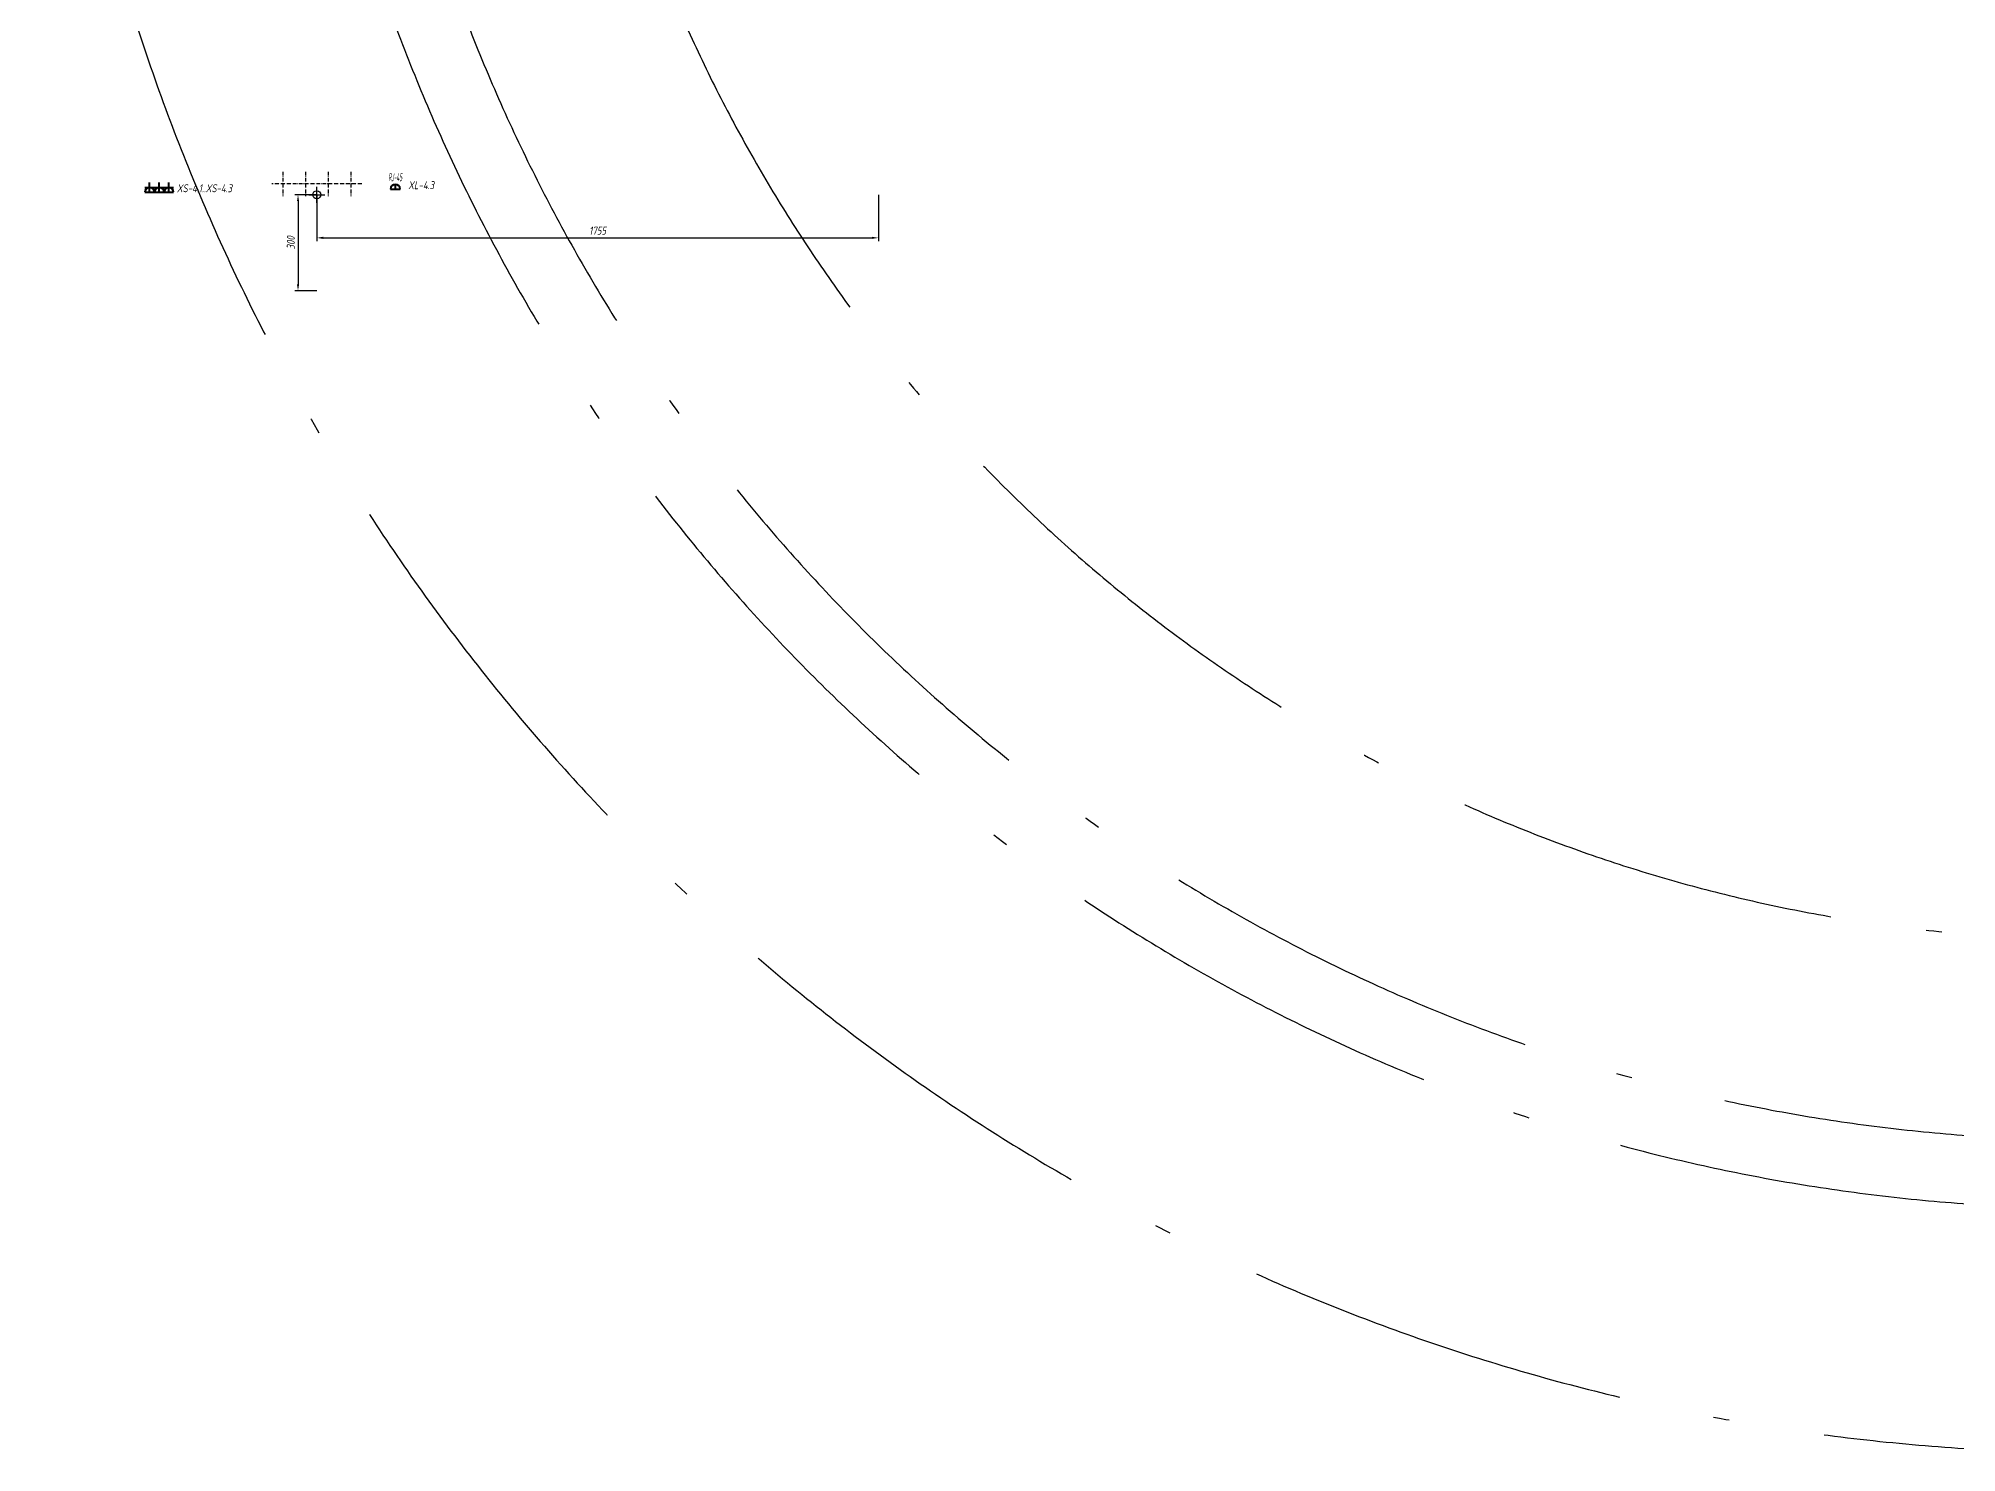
# Model space of a CAD drawing. Header units: millimetres. Extents: x -6448 to 27990, y -9331 to 32982.
# Drawn here: x -1287 to 4707, y -9331 to -4911 of the extents above; entities that cross this region are included whole.
import ezdxf
from ezdxf.enums import TextEntityAlignment as Align

# ---------------------------------------------------------------- set-up
doc = ezdxf.new("R2010")
doc.units = ezdxf.units.MM
doc.header["$PDMODE"] = 34
doc.header["$PDSIZE"] = 25
doc.linetypes.add('ACAD_ISO10W100', pattern=[18.5, 12, -3, 0.5, -3])
doc.layers.add('02 ЭОМ и СС', color=7, linetype='Continuous')
doc.layers.add('11 Привязка размеры', color=7, linetype='Continuous')
doc.layers.add('100 noprint', color=1, linetype='Continuous', plot=False)
doc.styles.get("Standard").update_dxf_attribs({"font": ''})
doc.styles.add('ГОСТ-ISOCPEUR', font='isocpeui.ttf', dxfattribs={"width": 0.8})
doc.styles.get('Standard').set_extended_font_data('Ubuntu')
doc.dimstyles.new('ISO-25', dxfattribs={"dimtxt": 2.5, "dimasz": 2.5, "dimexe": 1.25, "dimexo": 0.625, "dimtad": 1, "dimtxsty": 'Standard', "dimcen": 2.5, "dimadec": 0, "dimazin": 0, "dimtfac": 1, "dimtmove": 0, "dimatfit": 3, "dimfxl": 1, "dimarcsym": 0})

# ---------------------------------------------------------------- blocks, each defined once
blk = doc.blocks.new('розетка скрытая трехполюсная')
at = {"color": 0, "lineweight": -2}
for p, q in [((-1.5, 1.5), (1.5, 1.5)), ((-1.5, 0), (1.5, 0)), ((0, 0), (0, 3))]:
    blk.add_line(p, q, dxfattribs=at)
blk.add_arc((0, 0), 1.5, 0, 180, dxfattribs=at)
blk = doc.blocks.new('розетка RJ-45')
at = {"color": 0, "lineweight": -2}
for p, q in [((-1.5, 0), (1.5, 0)), ((0, 0), (0, 1.5))]:
    blk.add_line(p, q, dxfattribs=at)
blk.add_arc((0, 0), 1.5, 0, 180, dxfattribs=at)
at = {"color": 0, "lineweight": -2, "style": 'ГОСТ-ISOCPEUR', "width": 0.4}
blk.add_text('RJ-45', height=2.5, dxfattribs=at).set_placement((0, 2.5), align=Align.CENTER)
blk = doc.blocks.new('*D45')
at = {"layer": '11 Привязка размеры', "color": 0, "lineweight": -2, "transparency": 16777216}
for p, q in [((-417.2, -5399.4), (-417.2, -5544.1)), ((1337.8, -5399.4), (1337.8, -5544.1)), ((-397.2, -5534.1), (1317.8, -5534.1))]:
    blk.add_line(p, q, dxfattribs=at)
at = {"layer": '11 Привязка размеры', "color": 0, "transparency": 16777216}
for points in [[(-397.2, -5530.7), (-397.2, -5537.4), (-417.2, -5534.1)], [(1317.8, -5537.4), (1317.8, -5530.7), (1337.8, -5534.1)]]:
    blk.add_solid(points, dxfattribs=at)
at = {"layer": 'Defpoints', "color": 0, "transparency": 16777216}
for p in [(-417.2, -5399.4), (1337.8, -5399.4), (1337.8, -5534.1)]:
    blk.add_point(p, dxfattribs=at)
at = {"layer": '11 Привязка размеры', "color": 0, "transparency": 16777216, "insert": (460.3, -5511.6), "char_height": 25, "attachment_point": 5, "style": 'ГОСТ-ISOCPEUR'}
blk.add_mtext('1755', dxfattribs=at)
blk = doc.blocks.new('*D46')
at = {"layer": '11 Привязка размеры', "color": 0, "lineweight": -2, "transparency": 16777216}
for p, q in [((-417.2, -5399.4), (-485.9, -5399.4)), ((-475.9, -5419.4), (-475.9, -5679.4)), ((-417.2, -5699.4), (-485.9, -5699.4))]:
    blk.add_line(p, q, dxfattribs=at)
at = {"layer": '11 Привязка размеры', "color": 0, "transparency": 16777216}
for points in [[(-472.5, -5419.4), (-479.2, -5419.4), (-475.9, -5399.4)], [(-479.2, -5679.4), (-472.5, -5679.4), (-475.9, -5699.4)]]:
    blk.add_solid(points, dxfattribs=at)
at = {"layer": 'Defpoints', "color": 0, "transparency": 16777216}
for p in [(-417.2, -5399.4), (-475.9, -5699.4), (-417.2, -5699.4)]:
    blk.add_point(p, dxfattribs=at)
at = {"layer": '11 Привязка размеры', "color": 0, "transparency": 16777216, "insert": (-498.4, -5549.7), "char_height": 25, "attachment_point": 5, "rotation": 90, "style": 'ГОСТ-ISOCPEUR'}
blk.add_mtext('300', dxfattribs=at)

msp = doc.modelspace()

# ---------------------------------------------------------------- linework, layer by layer
at = {"layer": '100 noprint', "color": 1, "linetype": 'ACAD_ISO10W100', "lineweight": -2, "ltscale": 100}
for points in [[(11576.2, 10380.1), (11576.2, -2899.4, -1), (-1287.2, -2899.4)], [(10812.7, 10380.1), (10812.7, -2899.4, -1), (-523.7, -2899.4)], [(10599.7, 10380.1), (10599.7, -2899.4, -1), (-310.7, -2899.4)], [(9972.1, 10380.1), (9972.1, -2899.4, -1), (316.9, -2899.4)]]:
    msp.add_lwpolyline(points, format="xyb", dxfattribs=at)
at = {"layer": '11 Привязка размеры', "linetype": 'ACAD_ISO10W100'}
for p, q in [((-523.7, -5327.5), (-523.7, -5403.3)), ((-523.7, -5327.5), (-523.7, -5403.3)), ((-452.7, -5327.5), (-452.7, -5403.3)), ((-452.7, -5327.5), (-452.7, -5403.3)), ((-381.7, -5327.5), (-381.7, -5403.3)), ((-381.7, -5327.5), (-381.7, -5403.3)), ((-310.7, -5327.5), (-310.7, -5403.3)), ((-310.7, -5327.5), (-310.7, -5403.3)), ((-276.7, -5365.4), (-557.7, -5365.4)), ((-276.7, -5365.4), (-557.7, -5365.4))]:
    msp.add_line(p, q, dxfattribs=at)
at = {"layer": '11 Привязка размеры', "lineweight": -2}
msp.add_point((-417.2, -5399.4), dxfattribs=at)
msp.add_point((-417.2, -5399.4), dxfattribs=at)

# ---------------------------------------------------------------- block references
at = {"layer": '02 ЭОМ и СС', "color": 6, "lineweight": 40, "xscale": 10, "yscale": 10, "zscale": 10}
msp.add_blockref('розетка RJ-45', (-171.7, -5382), dxfattribs=at)
at = {"layer": '02 ЭОМ и СС', "color": 1, "lineweight": 40, "xscale": 10, "yscale": 10, "zscale": 10}
for p in [(-939.5, -5391.6), (-909.5, -5391.6), (-879.5, -5391.6)]:
    msp.add_blockref('розетка скрытая трехполюсная', p, dxfattribs=at)

# ---------------------------------------------------------------- texts
at = {"layer": '02 ЭОМ и СС', "linetype": 'Continuous', "style": 'ГОСТ-ISOCPEUR', "width": 0.8}
for s, p in [('XS-4.1..XS-4.3', (-854.5, -5391.6)), ('XL-4.3', (-131.7, -5382))]:
    msp.add_text(s, height=25, dxfattribs=at).set_placement(p)

# ---------------------------------------------------------------- dimensions: what is measured, and where the dimension line sits
at = {"layer": '11 Привязка размеры'}
dim = msp.add_linear_dim(base=(-475.9, -5699.4), p1=(-417.2, -5399.4), p2=(-417.2, -5699.4), angle=90, dimstyle='ISO-25', override={"dimtxt": 25, "dimasz": 20, "dimexe": 10, "dimexo": 0, "dimgap": 10, "dimdec": 0, "dimtxsty": 'ГОСТ-ISOCPEUR'}, dxfattribs=at)
dim.commit()
dim.dimension.update_dxf_attribs({"geometry": '*D46', "text_midpoint": (-475.9, -5549.7), "dimtype": 160})
dim = msp.add_linear_dim(base=(1337.8, -5534.1), p1=(-417.2, -5399.4), p2=(1337.8, -5399.4), dimstyle='ISO-25', override={"dimtxt": 25, "dimasz": 20, "dimexe": 10, "dimexo": 0, "dimgap": 10, "dimdec": 0, "dimtxsty": 'ГОСТ-ISOCPEUR'}, dxfattribs=at)
dim.commit()
dim.dimension.update_dxf_attribs({"geometry": '*D45', "text_midpoint": (460.3, -5511.6)})

doc.saveas('drawing.dxf')
